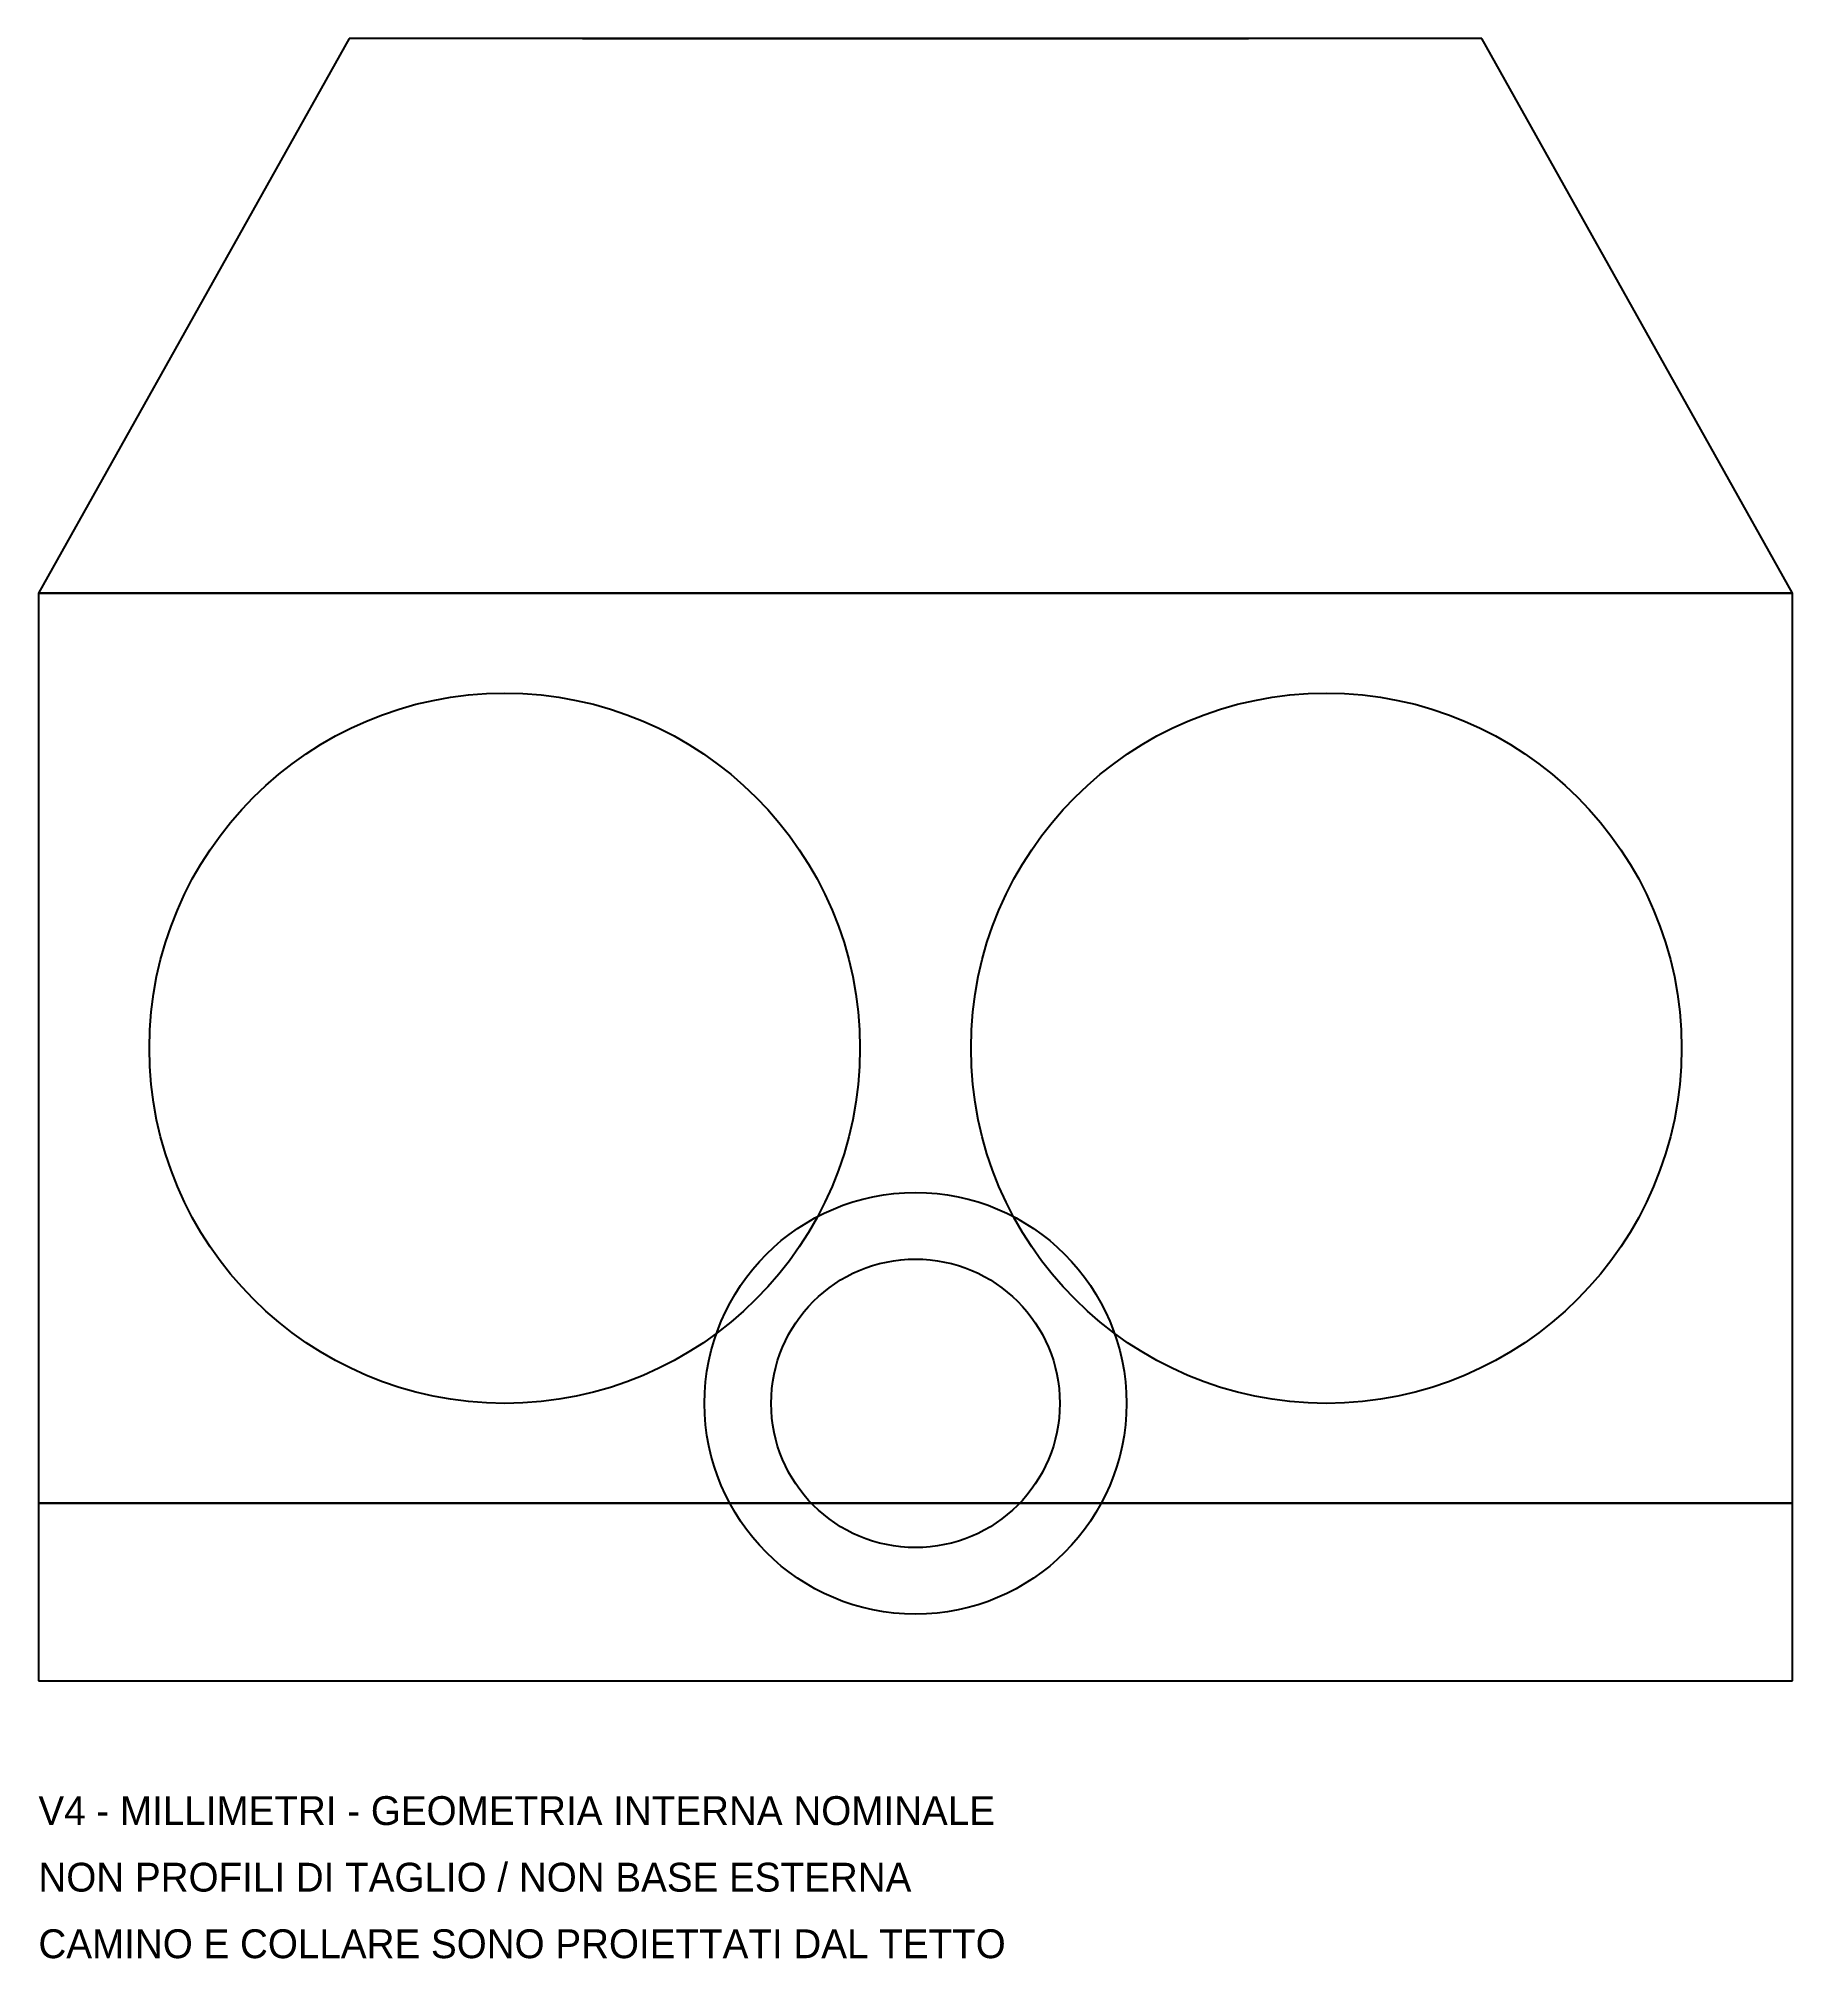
# Model space of a CAD drawing. Header units: millimetres. Extents: x 0 to 790, y -205 to 660.
import ezdxf

# ---------------------------------------------------------------- set-up
doc = ezdxf.new("R2010")
doc.units = ezdxf.units.MM

msp = doc.modelspace()

# ---------------------------------------------------------------- linework, layer by layer
at = {"layer": 'AVANCORPO_CANDIDATO', "color": 8}
for p, q in [((790, 0), (0, 0)), ((0, 0), (0, -80)), ((790, -80), (790, 0)), ((0, -80), (790, -80))]:
    msp.add_line(p, q, dxfattribs=at)
at = {"layer": 'BOTOLA_CANDIDATA', "color": 30}
msp.add_line((245, 660), (545, 660), dxfattribs=at)
at = {"layer": 'CAMINO_PROIEZIONE_TETTO', "color": 6}
msp.add_circle((395, 45), 65, dxfattribs=at)
at = {"layer": 'COLLARE_PROIEZIONE_TETTO', "color": 6}
msp.add_circle((395, 45), 95, dxfattribs=at)
at = {"layer": 'FOCOLARE_MODIFICABILE', "color": 30}
for p, q in [((140, 660), (0, 410)), ((650, 660), (140, 660)), ((790, 410), (650, 660)), ((0, 410), (790, 410))]:
    msp.add_line(p, q, dxfattribs=at)
at = {"layer": 'PIANO_NOMINALE', "color": 5}
for p, q in [((790, 410), (0, 410)), ((0, 410), (0, 0)), ((790, 0), (790, 410)), ((0, 0), (790, 0))]:
    msp.add_line(p, q, dxfattribs=at)
at = {"layer": 'PIASTRE_NOMINALI', "color": 5}
for centre in [(210, 205), (580, 205)]:
    msp.add_circle(centre, 160, dxfattribs=at)
at = {"layer": 'PORTA_CANDIDATA', "color": 6}
msp.add_line((35, -80), (755, -80), dxfattribs=at)

# ---------------------------------------------------------------- texts
at = {"layer": 'NOTE', "color": 7}
for s, p in [('V4 - MILLIMETRI - GEOMETRIA INTERNA NOMINALE', (0, -145)), ('NON PROFILI DI TAGLIO / NON BASE ESTERNA', (0, -175)), ('CAMINO E COLLARE SONO PROIETTATI DAL TETTO', (0, -205))]:
    msp.add_text(s, height=13, dxfattribs=at).set_placement(p)

doc.saveas('drawing.dxf')
